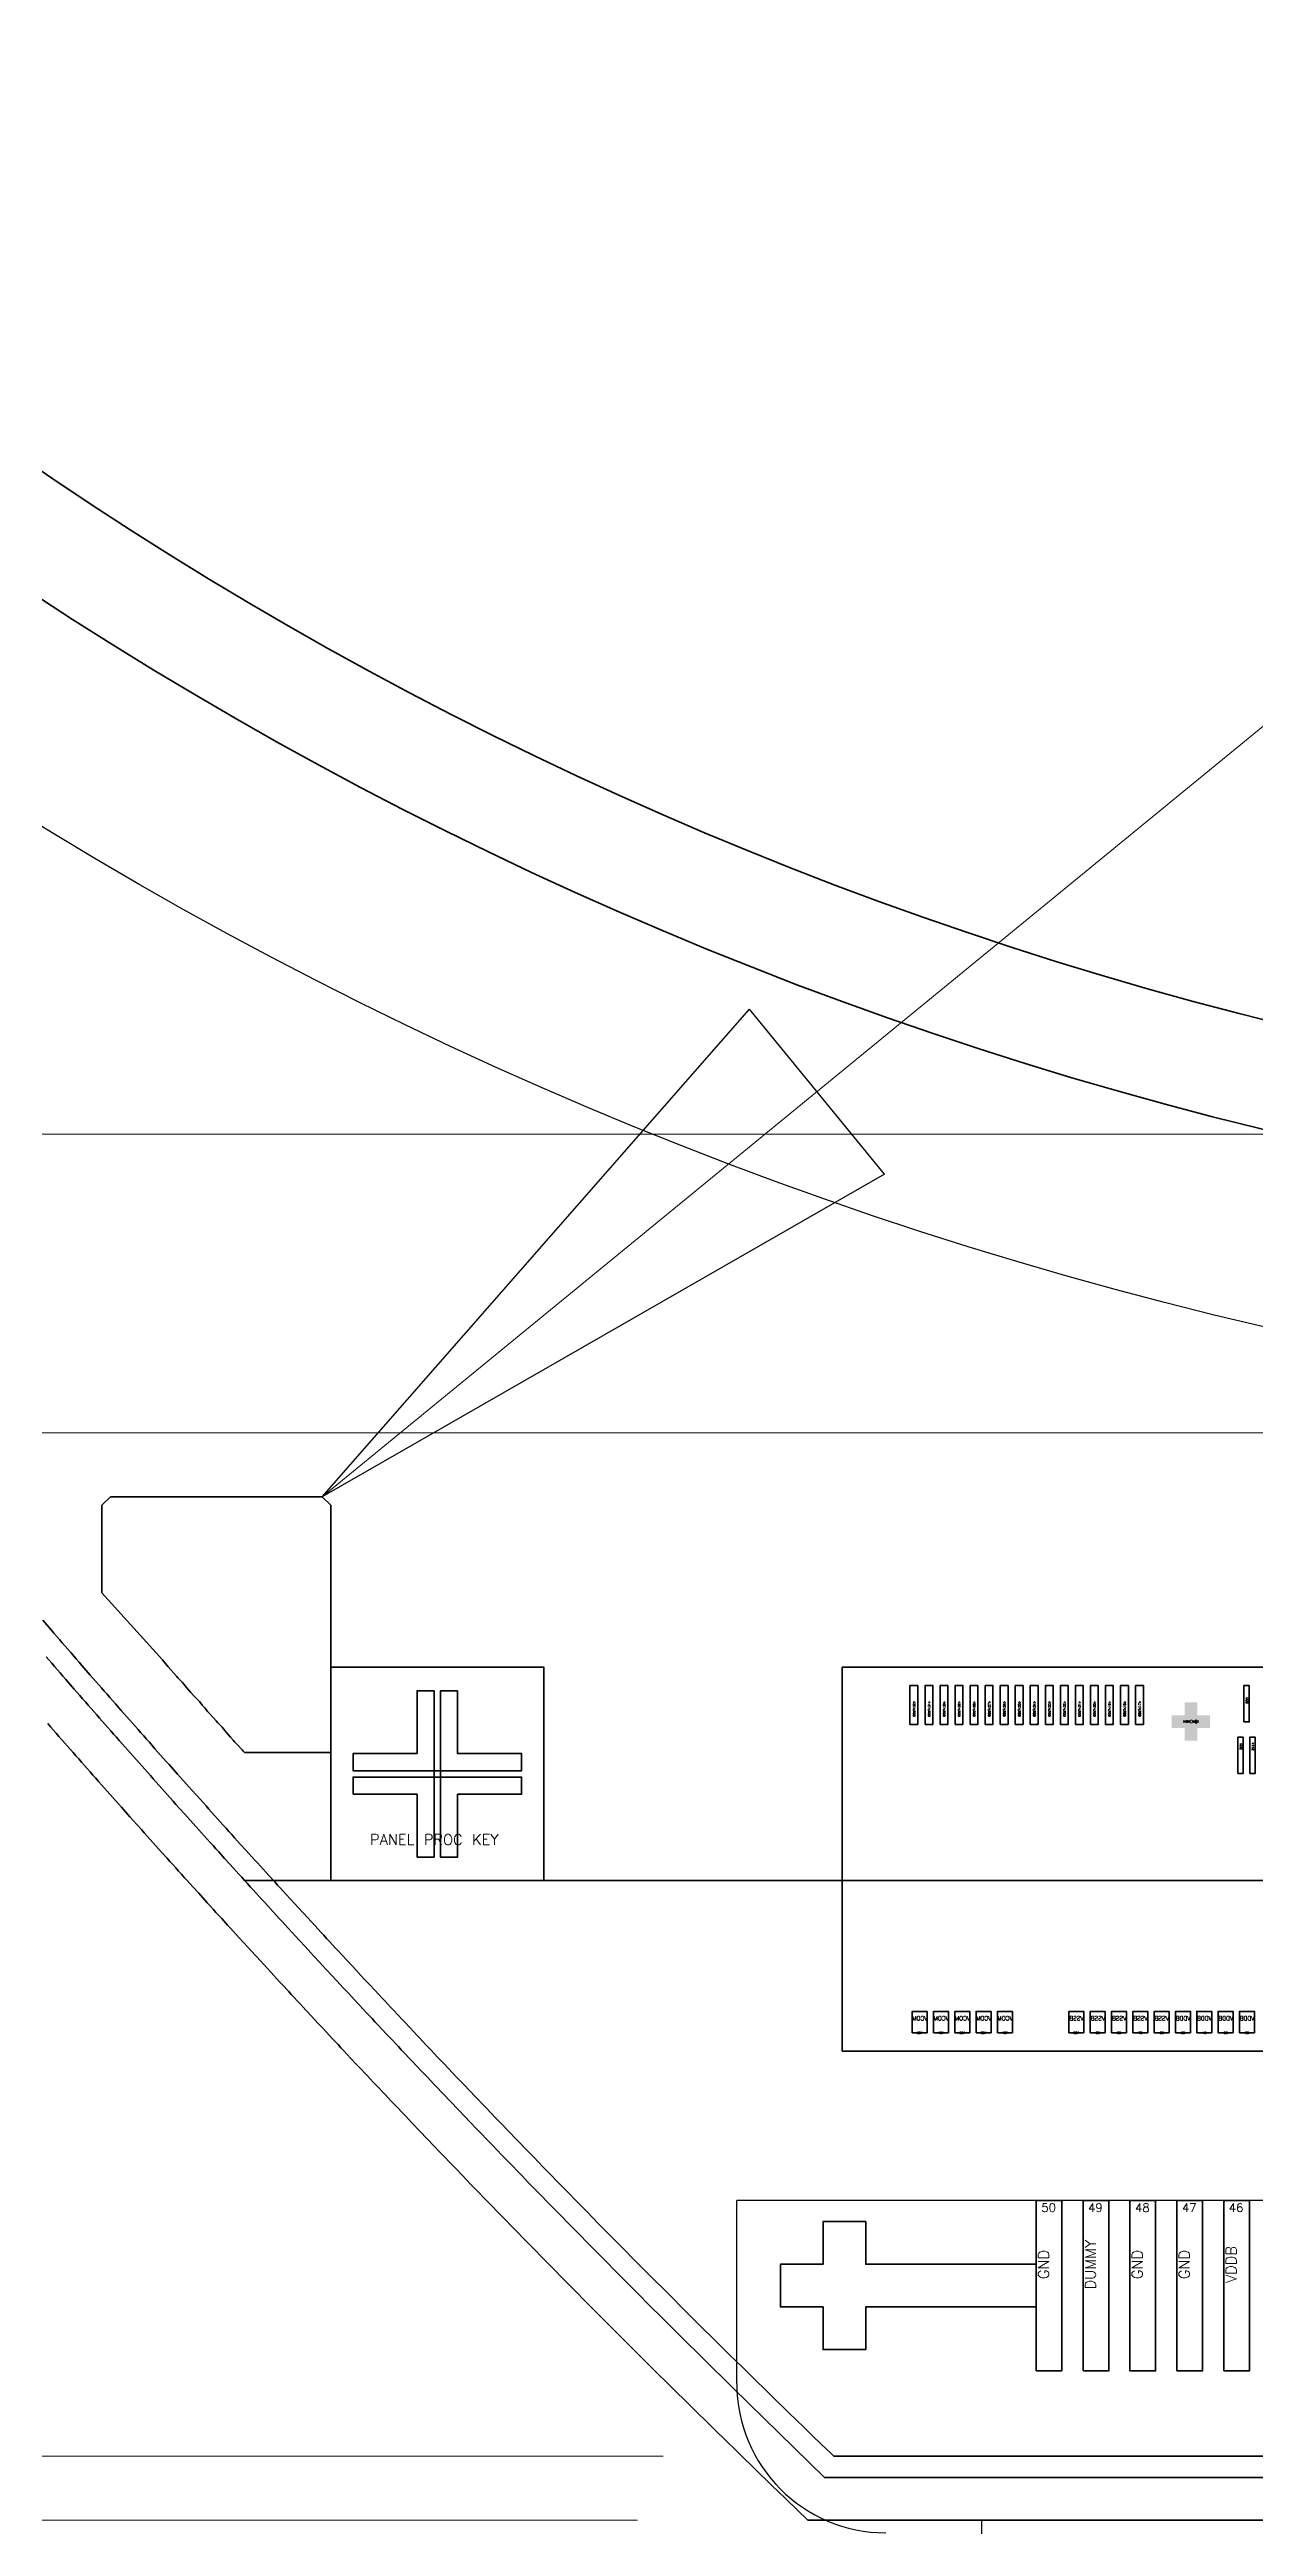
# Model space of a CAD drawing. Header units: millimetres. Extents: x 1414 to 1578, y 492 to 601.
# Drawn here: x 1462.9 to 1465.73, y 551.53 to 557.33 of the extents above; entities that cross this region are included whole.
import ezdxf
from ezdxf.enums import TextEntityAlignment as Align

# ---------------------------------------------------------------- set-up
doc = ezdxf.new("R2010")
doc.units = ezdxf.units.MM
for name, color, linetype in [('bl', 200, 'Continuous'), ('FPC', 30, 'Continuous'), ('LAYOUT.drawing', 1, 'Continuous'), ('OUTLINE.drawing', 3, 'Continuous')]:
    doc.layers.add(name, color=color, linetype=linetype)
for name, color, linetype, lineweight in [('GATE.drawing', 3, 'Continuous', 100), ('job.drawing', 8, 'Continuous', 100), ('L160.drawing', 2, 'Continuous', 100)]:
    doc.layers.add(name, color=color, linetype=linetype, lineweight=lineweight)
doc.styles.get("Standard").update_dxf_attribs({"font": 'txt', "bigfont": 'gbcbig.shx'})
doc.styles.add('宋体', font='')
doc.styles.get('宋体').set_extended_font_data('SimSun')
doc.dimstyles.new('标准', dxfattribs={"dimtxt": 1.8, "dimasz": 1.5, "dimexe": 0.5, "dimexo": 0.4, "dimgap": 0.1, "dimtad": 1, "dimzin": 1, "dimdsep": 46, "dimtxsty": '宋体', "dimblk": 'CLOSEDBLANK', "dimcen": 0.09, "dimclrd": 96, "dimclre": 96, "dimclrt": 3, "dimadec": 0, "dimazin": 0, "dimtfac": 1, "dimtofl": 0, "dimtmove": 0, "dimatfit": 1, "dimldrblk": 'CLOSEDBLANK', "dimfxl": 1, "dimtolj": 1, "dimlwd": 0, "dimlwe": 0, "dimarcsym": 0})

# ---------------------------------------------------------------- blocks, each defined once
blk = doc.blocks.new('A$C5AF141BB')
at = {"layer": 'GATE.drawing', "color": 3, "linetype": 'Continuous', "lineweight": 100}
for p, q in [((5.5776, 1.65), (5.5776, 2.15)), ((5.1825, 1.8672), (5.1965, 1.8512)), ((5.1965, 1.8512), (5.2025, 1.8442)), ((5.2025, 1.8442), (5.2095, 1.8362)), ((5.2095, 1.8362), (5.2155, 1.8292)), ((5.2155, 1.8292), (5.2187, 1.8255)), ((5.2187, 1.8255), (5.2297, 1.8145)), ((5.2297, 1.8145), (5.2357, 1.8065)), ((5.2357, 1.8065), (5.2387, 1.8035)), ((5.2387, 1.8035), (5.2495, 1.7912)), ((5.2495, 1.7912), (5.2555, 1.7842)), ((5.2555, 1.7842), (5.2587, 1.7805)), ((5.2587, 1.7805), (5.2697, 1.7695)), ((5.2697, 1.7695), (5.2757, 1.7615)), ((5.2757, 1.7615), (5.2827, 1.7545)), ((5.2827, 1.7545), (5.2887, 1.7465)), ((5.2887, 1.7465), (5.2917, 1.7435)), ((5.2917, 1.7435), (5.3025, 1.7312)), ((5.3025, 1.7312), (5.3085, 1.7242)), ((5.3085, 1.7242), (5.3117, 1.7205)), ((5.3117, 1.7205), (5.3227, 1.7095)), ((5.3227, 1.7095), (5.3287, 1.7015)), ((5.3287, 1.7015), (5.3317, 1.6985)), ((5.3317, 1.6985), (5.3425, 1.6862)), ((5.3425, 1.6862), (5.3485, 1.6792)), ((5.3485, 1.6792), (5.3517, 1.6755)), ((5.3517, 1.6755), (5.3587, 1.6685)), ((5.3587, 1.6685), (5.3695, 1.6562)), ((5.3695, 1.6562), (5.3723, 1.653)), ((5.3723, 1.653), (5.3753, 1.65)), ((5.3753, 1.65), (5.5776, 1.65))]:
    blk.add_line(p, q, dxfattribs=at)
for points in [[(5.7801, 1.6475), (5.6301, 1.6475), (5.6301, 1.6075), (5.8201, 1.6075), (5.8201, 1.795), (5.7801, 1.795)], [(5.8751, 1.795), (5.8351, 1.795), (5.8351, 1.6075), (6.0251, 1.6075), (6.0251, 1.6475), (5.8751, 1.6475)], [(5.6301, 1.5525), (5.7801, 1.5525), (5.7801, 1.405), (5.8201, 1.405), (5.8201, 1.5925), (5.6301, 1.5925)], [(5.8351, 1.405), (5.8751, 1.405), (5.8751, 1.5525), (6.0251, 1.5525), (6.0251, 1.5925), (5.8351, 1.5925)], [(6.8326, 0.55), (6.7326, 0.55), (6.7326, 0.45), (6.6326, 0.45), (6.6326, 0.35), (6.7326, 0.35), (6.7326, 0.25), (6.8326, 0.25), (6.8326, 0.35), (7.2326, 0.35), (7.2326, 0.45), (6.8326, 0.45)]]:
    blk.add_lwpolyline(points, close=True, dxfattribs=at)
at = {"layer": 'job.drawing', "color": 8, "linetype": 'Continuous', "lineweight": 100}
blk.add_lwpolyline([(5.5776, 1.35), (6.0776, 1.35), (6.0776, 1.85), (5.5776, 1.85)], close=True, dxfattribs=at)
at = {"layer": 'L160.drawing', "color": 2, "linetype": 'Continuous', "lineweight": 100}
for points in [[(6.9365, 1.716), (6.9548, 1.716), (6.9548, 1.807), (6.9365, 1.807)], [(6.9718, 1.716), (6.9901, 1.716), (6.9901, 1.807), (6.9718, 1.807)], [(7.0071, 1.716), (7.0254, 1.716), (7.0254, 1.807), (7.0071, 1.807)], [(7.0424, 1.716), (7.0606, 1.716), (7.0606, 1.807), (7.0424, 1.807)], [(7.0777, 1.716), (7.0959, 1.716), (7.0959, 1.807), (7.0777, 1.807)], [(7.1129, 1.716), (7.1312, 1.716), (7.1312, 1.807), (7.1129, 1.807)], [(7.1482, 1.716), (7.1665, 1.716), (7.1665, 1.807), (7.1482, 1.807)], [(7.1835, 1.716), (7.2018, 1.716), (7.2018, 1.807), (7.1835, 1.807)], [(7.2188, 1.716), (7.2371, 1.716), (7.2371, 1.807), (7.2188, 1.807)], [(7.2541, 1.716), (7.2724, 1.716), (7.2724, 1.807), (7.2541, 1.807)], [(7.2894, 1.716), (7.3076, 1.716), (7.3076, 1.807), (7.2894, 1.807)], [(7.3246, 1.716), (7.3429, 1.716), (7.3429, 1.807), (7.3246, 1.807)], [(7.3599, 1.716), (7.3782, 1.716), (7.3782, 1.807), (7.3599, 1.807)], [(7.3952, 1.716), (7.4135, 1.716), (7.4135, 1.807), (7.3952, 1.807)], [(7.4305, 1.716), (7.4488, 1.716), (7.4488, 1.807), (7.4305, 1.807)], [(7.4658, 1.716), (7.4841, 1.716), (7.4841, 1.807), (7.4658, 1.807)], [(7.7195, 1.722), (7.7325, 1.722), (7.7325, 1.807), (7.7195, 1.807)], [(7.7055, 1.601), (7.7185, 1.601), (7.7185, 1.686), (7.7055, 1.686)], [(7.7335, 1.601), (7.7465, 1.601), (7.7465, 1.686), (7.7335, 1.686)], [(6.9417, 0.993), (6.9767, 0.993), (6.9767, 1.043), (6.9417, 1.043)], [(6.9917, 0.993), (7.0267, 0.993), (7.0267, 1.043), (6.9917, 1.043)], [(7.0417, 0.993), (7.0767, 0.993), (7.0767, 1.043), (7.0417, 1.043)], [(7.0917, 0.993), (7.1267, 0.993), (7.1267, 1.043), (7.0917, 1.043)], [(7.1417, 0.993), (7.1767, 0.993), (7.1767, 1.043), (7.1417, 1.043)], [(7.3093, 0.993), (7.3443, 0.993), (7.3443, 1.043), (7.3093, 1.043)], [(7.3593, 0.993), (7.3943, 0.993), (7.3943, 1.043), (7.3593, 1.043)], [(7.4094, 0.993), (7.4444, 0.993), (7.4444, 1.043), (7.4094, 1.043)], [(7.4594, 0.993), (7.4944, 0.993), (7.4944, 1.043), (7.4594, 1.043)], [(7.5094, 0.993), (7.5444, 0.993), (7.5444, 1.043), (7.5094, 1.043)], [(7.5594, 0.993), (7.5944, 0.993), (7.5944, 1.043), (7.5594, 1.043)], [(7.6094, 0.993), (7.6444, 0.993), (7.6444, 1.043), (7.6094, 1.043)], [(7.6594, 0.993), (7.6944, 0.993), (7.6944, 1.043), (7.6594, 1.043)], [(7.7094, 0.993), (7.7444, 0.993), (7.7444, 1.043), (7.7094, 1.043)]]:
    blk.add_lwpolyline(points, close=True, dxfattribs=at)
at = {"layer": 'L160.drawing', "color": 2, "linetype": 'Continuous', "lineweight": 100, "const_width": 0.03}
for points in [[(7.5957, 1.6777), (7.5957, 1.7677)], [(7.6407, 1.7227), (7.5507, 1.7227)]]:
    blk.add_lwpolyline(points, dxfattribs=at)
at = {"layer": 'LAYOUT.drawing', "color": 140, "linetype": 'Continuous', "lineweight": 100}
for p, q in [((5.1652, 1.6591), (5.1918, 1.6292)), ((5.1918, 1.6292), (5.1984, 1.6218)), ((5.1984, 1.6218), (5.2184, 1.5993)), ((5.2184, 1.5993), (5.225, 1.5919)), ((5.225, 1.5919), (5.245, 1.5695)), ((5.245, 1.5695), (5.2517, 1.562)), ((5.2517, 1.562), (5.2717, 1.5397)), ((5.2717, 1.5397), (5.2851, 1.5248)), ((5.2851, 1.5248), (5.2917, 1.5174)), ((5.2917, 1.5174), (5.3051, 1.5025)), ((5.3051, 1.5025), (5.3118, 1.495)), ((5.3118, 1.495), (5.3185, 1.4876)), ((5.3185, 1.4876), (5.3252, 1.4802)), ((5.3252, 1.4802), (5.3319, 1.4727)), ((5.3319, 1.4727), (5.3386, 1.4653)), ((5.3386, 1.4653), (5.3453, 1.4579)), ((5.3453, 1.4579), (5.352, 1.4505)), ((5.352, 1.4505), (5.3654, 1.4356)), ((5.3654, 1.4356), (5.3788, 1.4208)), ((5.3788, 1.4208), (5.399, 1.3986)), ((5.399, 1.3986), (5.4057, 1.3912)), ((5.4057, 1.3912), (5.4124, 1.3838)), ((5.4124, 1.3838), (5.4192, 1.3764)), ((5.4192, 1.3764), (5.4259, 1.369)), ((5.4259, 1.369), (5.4326, 1.3616)), ((5.4326, 1.3616), (5.4461, 1.3468)), ((5.4461, 1.3468), (5.4529, 1.3394)), ((5.4529, 1.3394), (5.4596, 1.332)), ((5.4596, 1.332), (5.4731, 1.3173)), ((5.4731, 1.3173), (5.4934, 1.2952)), ((5.4934, 1.2952), (5.5001, 1.2878)), ((5.5001, 1.2878), (5.5137, 1.2731)), ((5.5137, 1.2731), (5.5407, 1.2436)), ((5.5407, 1.2436), (5.5543, 1.2289)), ((5.5543, 1.2289), (5.5611, 1.2216)), ((5.5611, 1.2216), (5.5679, 1.2142)), ((5.5679, 1.2142), (5.5747, 1.2069)), ((5.5747, 1.2069), (5.5882, 1.1922)), ((5.5882, 1.1922), (5.595, 1.1848)), ((5.595, 1.1848), (5.6154, 1.1629)), ((5.6154, 1.1629), (5.6291, 1.1482)), ((5.6291, 1.1482), (5.6427, 1.1336)), ((5.6427, 1.1336), (5.6563, 1.1189))]:
    blk.add_line(p, q, dxfattribs=at)
blk.add_lwpolyline([(4.902, 1.9604), (4.9216, 1.9376), (4.9281, 1.9301), (4.9347, 1.9225), (4.9412, 1.915), (4.9477, 1.9074), (4.9609, 1.8923), (4.9674, 1.8847), (4.9805, 1.8696), (4.9871, 1.8621), (4.9936, 1.8545), (5.0134, 1.8319), (5.0265, 1.8168), (5.0331, 1.8093), (5.0397, 1.8018), (5.0463, 1.7942), (5.0528, 1.7867), (5.0594, 1.7792), (5.066, 1.7717), (5.0726, 1.7642), (5.0858, 1.7491), (5.0924, 1.7416), (5.099, 1.7341), (5.1056, 1.7266), (5.1123, 1.7191), (5.1189, 1.7116), (5.1255, 1.7041), (5.1321, 1.6966), (5.1387, 1.6891), (5.1454, 1.6816), (5.152, 1.6741), (5.1652, 1.6591), (5.1918, 1.6292), (5.1984, 1.6218), (5.2184, 1.5993), (5.225, 1.5919), (5.245, 1.5695), (5.2517, 1.562), (5.2717, 1.5397), (5.2851, 1.5248), (5.2917, 1.5174), (5.3051, 1.5025), (5.3118, 1.495), (5.3185, 1.4876), (5.3252, 1.4802), (5.3319, 1.4727), (5.3386, 1.4653), (5.3453, 1.4579), (5.352, 1.4505), (5.3654, 1.4356), (5.3788, 1.4208), (5.399, 1.3986), (5.4057, 1.3912), (5.4124, 1.3838), (5.4192, 1.3764), (5.4259, 1.369), (5.4326, 1.3616), (5.4461, 1.3468), (5.4529, 1.3394), (5.4596, 1.332), (5.4731, 1.3173), (5.4934, 1.2952), (5.5001, 1.2878), (5.5137, 1.2731), (5.5407, 1.2436), (5.5543, 1.2289), (5.5611, 1.2216), (5.5679, 1.2142), (5.5747, 1.2069), (5.5882, 1.1922), (5.595, 1.1848), (5.6154, 1.1629), (5.6291, 1.1482), (5.6427, 1.1336), (5.6563, 1.1189), (5.67, 1.1043), (5.6904, 1.0824), (5.6973, 1.0751), (5.7041, 1.0678), (5.711, 1.0605), (5.7178, 1.0532), (5.7246, 1.0459), (5.7452, 1.024), (5.752, 1.0167), (5.7726, 0.9949), (5.7795, 0.9876), (5.7863, 0.9804), (5.8001, 0.9658), (5.807, 0.9586), (5.8138, 0.9513), (5.8276, 0.9368), (5.8414, 0.9223), (5.8551, 0.9078), (5.862, 0.9005), (5.8758, 0.886), (5.8827, 0.8788), (5.8896, 0.8716), (5.9173, 0.8426), (5.9242, 0.8354), (5.9311, 0.8282), (5.938, 0.821), (5.945, 0.8138), (5.9519, 0.8065), (5.9658, 0.7921), (5.9796, 0.7777), (5.9935, 0.7633), (6.0143, 0.7417), (6.0213, 0.7345), (6.0352, 0.7202), (6.0422, 0.713), (6.0491, 0.7058), (6.0561, 0.6986), (6.0631, 0.6914), (6.077, 0.6771), (6.084, 0.6699), (6.0909, 0.6628), (6.0979, 0.6556), (6.1049, 0.6484), (6.1119, 0.6413), (6.1189, 0.6341), (6.1259, 0.627), (6.1329, 0.6198), (6.1538, 0.5984), (6.1678, 0.5841), (6.1749, 0.577), (6.1819, 0.5698), (6.1889, 0.5627), (6.1959, 0.5556), (6.2029, 0.5484), (6.2099, 0.5413), (6.224, 0.5271), (6.231, 0.5199), (6.238, 0.5128), (6.245, 0.5057), (6.2521, 0.4986), (6.2591, 0.4915), (6.2662, 0.4844), (6.2732, 0.4773), (6.2802, 0.4702), (6.2873, 0.4631), (6.2943, 0.456), (6.3014, 0.4489), (6.3155, 0.4347), (6.3225, 0.4276), (6.3296, 0.4205), (6.3367, 0.4135), (6.3437, 0.4064), (6.3508, 0.3993), (6.3579, 0.3922), (6.3649, 0.3852), (6.372, 0.3781), (6.3791, 0.371), (6.4003, 0.3498), (6.4145, 0.3357), (6.4216, 0.3287), (6.4429, 0.3075), (6.45, 0.3005), (6.4571, 0.2935), (6.4642, 0.2864), (6.4713, 0.2794), (6.4784, 0.2723), (6.4855, 0.2653), (6.4927, 0.2583), (6.514, 0.2372), (6.5283, 0.2232), (6.5425, 0.2092), (6.5639, 0.1881), (6.5711, 0.1811), (6.5782, 0.1741), (6.5925, 0.1602), (6.5997, 0.1532), (6.614, 0.1392), (6.6283, 0.1252), (6.6355, 0.1183), (6.6426, 0.1113), (6.657, 0.0973), (6.6642, 0.0904), (6.6713, 0.0834), (6.6857, 0.0695), (6.6929, 0.0625), (6.7001, 0.0556), (6.7144, 0.0417), (6.7216, 0.0347), (6.7288, 0.0278), (6.7504, 0.0069), (6.7576, 0), (6.7576, 0), (13.1576, 0)], dxfattribs=at)
for points in [[(6.7776, 0.95), (13.1376, 0.95), (13.1376, 1.85), (6.7776, 1.85)], [(5.8201, 1.5925), (5.8351, 1.5925), (5.8351, 1.6075), (5.8201, 1.6075)]]:
    blk.add_lwpolyline(points, close=True, dxfattribs=at)
at = {"layer": 'OUTLINE.drawing', "color": 190, "linetype": 'Continuous', "lineweight": 100}
for p, q in [((5.0606, 2.25), (5.0406, 2.23)), ((5.0406, 2.23), (5.0406, 2.0246)), ((5.5576, 2.25), (5.0606, 2.25)), ((5.5776, 2.23), (5.5576, 2.25)), ((5.5776, 1.65), (5.5776, 2.23)), ((5.0406, 2.0246), (5.1825, 1.8672)), ((5.0406, 2.0246), (5.1825, 1.8672)), ((5.1825, 1.8672), (5.1965, 1.8512)), ((5.1965, 1.8512), (5.2025, 1.8442)), ((5.2025, 1.8442), (5.2095, 1.8362)), ((5.2095, 1.8362), (5.2155, 1.8292)), ((5.2155, 1.8292), (5.2187, 1.8255)), ((5.2187, 1.8255), (5.2297, 1.8145)), ((5.2297, 1.8145), (5.2357, 1.8065)), ((5.2357, 1.8065), (5.2387, 1.8035)), ((5.2387, 1.8035), (5.2495, 1.7912)), ((5.2495, 1.7912), (5.2555, 1.7842)), ((5.2555, 1.7842), (5.2587, 1.7805)), ((5.2587, 1.7805), (5.2697, 1.7695)), ((5.2697, 1.7695), (5.2757, 1.7615)), ((5.2757, 1.7615), (5.2827, 1.7545)), ((5.2827, 1.7545), (5.2887, 1.7465)), ((5.2887, 1.7465), (5.2917, 1.7435)), ((5.2917, 1.7435), (5.3025, 1.7312)), ((5.3025, 1.7312), (5.3085, 1.7242)), ((5.3085, 1.7242), (5.3117, 1.7205)), ((5.3117, 1.7205), (5.3227, 1.7095)), ((5.3227, 1.7095), (5.3287, 1.7015)), ((5.3287, 1.7015), (5.3317, 1.6985)), ((5.3317, 1.6985), (5.3425, 1.6862)), ((5.3425, 1.6862), (5.3485, 1.6792)), ((5.3485, 1.6792), (5.3517, 1.6755)), ((5.3517, 1.6755), (5.3587, 1.6685)), ((5.3587, 1.6685), (5.3695, 1.6562)), ((5.3695, 1.6562), (5.3723, 1.653)), ((5.3723, 1.653), (5.3753, 1.65)), ((5.3753, 1.65), (5.5776, 1.65))]:
    blk.add_line(p, q, dxfattribs=at)
for points in [[(5.5776, 1.35), (6.0776, 1.35), (6.0776, 1.85), (5.5776, 1.85)], [(7.2326, 0.2), (7.2926, 0.2), (7.2926, 0.6), (7.2326, 0.6)], [(7.2326, 0.2), (7.2926, 0.2), (7.2926, 0.6), (7.2326, 0.6)], [(7.3426, 0.2), (7.4026, 0.2), (7.4026, 0.6), (7.3426, 0.6)], [(7.3426, 0.2), (7.4026, 0.2), (7.4026, 0.6), (7.3426, 0.6)], [(7.4526, 0.2), (7.5126, 0.2), (7.5126, 0.6), (7.4526, 0.6)], [(7.5626, 0.2), (7.6226, 0.2), (7.6226, 0.6), (7.5626, 0.6)], [(7.5626, 0.2), (7.6226, 0.2), (7.6226, 0.6), (7.5626, 0.6)], [(7.6726, 0.2), (7.7326, 0.2), (7.7326, 0.6), (7.6726, 0.6)]]:
    blk.add_lwpolyline(points, close=True, dxfattribs=at)
blk.add_ellipse((9.9576, 12.1), major_axis=(0, 9), ratio=1, dxfattribs=at)
at = {"layer": 'L160.drawing', "color": 2, "linetype": 'Continuous', "lineweight": 100}
for s, rotation, p in [('GOUT<32>', 90, (6.9461, 1.7525)), ('GOUT<31>', 90, (6.9814, 1.7525)), ('GOUT<30>', 90, (7.0167, 1.7525)), ('GOUT<29>', 90, (7.0519, 1.7525)), ('GOUT<28>', 90, (7.0872, 1.7525)), ('GOUT<27>', 90, (7.1225, 1.7525)), ('GOUT<26>', 90, (7.1578, 1.7525)), ('GOUT<25>', 90, (7.1931, 1.7525)), ('GOUT<24>', 90, (7.2283, 1.7525)), ('GOUT<23>', 90, (7.2636, 1.7525)), ('GOUT<22>', 90, (7.2989, 1.7525)), ('GOUT<21>', 90, (7.3342, 1.7525)), ('GOUT<20>', 90, (7.3695, 1.7525)), ('GOUT<19>', 90, (7.4047, 1.7525)), ('GOUT<18>', 90, (7.44, 1.7525)), ('GOUT<17>', 90, (7.4753, 1.7525)), ('Aglin_mark', 180, (7.5957, 1.7227))]:
    blk.add_text(s, height=0.005, rotation=rotation, dxfattribs=at).set_placement(p, align=Align.MIDDLE_CENTER)
at = {"layer": 'L160.drawing', "color": 2, "linetype": 'Continuous', "lineweight": 100, "text_generation_flag": 4}
for s, p in [('DUM', (7.727, 1.7719)), ('DUM', (7.713, 1.6645)), ('S<1>', (7.741, 1.6645))]:
    blk.add_text(s, height=0.005, rotation=90, dxfattribs=at).set_placement(p, align=Align.MIDDLE_CENTER)
at = {"layer": 'L160.drawing', "color": 2, "linetype": 'Continuous', "lineweight": 100, "text_generation_flag": 2}
for s, height, p in [('Aglin_mark', 0.005, (7.5957, 1.7227)), ('VCOM', 0.01, (6.9596, 1.027)), ('105', 0.005, (6.9592, 0.993)), ('VCOM', 0.01, (7.0096, 1.027)), ('104', 0.005, (7.0092, 0.993)), ('VCOM', 0.01, (7.0596, 1.027)), ('103', 0.005, (7.0592, 0.993)), ('VCOM', 0.01, (7.1096, 1.027)), ('102', 0.005, (7.1092, 0.993)), ('VCOM', 0.01, (7.1596, 1.027)), ('101', 0.005, (7.1592, 0.993)), ('VSSB', 0.01, (7.3272, 1.027)), ('100', 0.005, (7.3268, 0.993)), ('VSSB', 0.01, (7.3772, 1.027)), ('99', 0.005, (7.3768, 0.993)), ('VSSB', 0.01, (7.4272, 1.027)), ('98', 0.005, (7.4268, 0.993)), ('VSSB', 0.01, (7.4772, 1.027)), ('97', 0.005, (7.4768, 0.993)), ('VSSB', 0.01, (7.5272, 1.027)), ('96', 0.005, (7.5268, 0.993)), ('VDDB', 0.01, (7.5772, 1.027)), ('95', 0.005, (7.5768, 0.993)), ('VDDB', 0.01, (7.6272, 1.027)), ('94', 0.005, (7.6268, 0.993)), ('VDDB', 0.01, (7.6772, 1.027)), ('93', 0.005, (7.6768, 0.993)), ('VDDB', 0.01, (7.7272, 1.027)), ('92', 0.005, (7.7269, 0.993))]:
    blk.add_text(s, height=height, dxfattribs=at).set_placement(p, align=Align.MIDDLE_CENTER)
at = {"layer": 'OUTLINE.drawing', "color": 190, "linetype": 'Continuous', "lineweight": 100}
for s, height, p in [('PANEL PROC KEY', 0.025, (5.8206, 1.4461)), ('50', 0.02, (7.2616, 0.5829)), ('49', 0.02, (7.3716, 0.5829)), ('48', 0.02, (7.4816, 0.5829)), ('47', 0.02, (7.5916, 0.5829)), ('46', 0.02, (7.7016, 0.5829))]:
    blk.add_text(s, height=height, dxfattribs=at).set_placement(p, align=Align.MIDDLE_CENTER)
for s, p in [('GND', (7.2498, 0.4494)), ('DUMMY', (7.3598, 0.4494)), ('GND', (7.4698, 0.4494)), ('GND', (7.5798, 0.4494)), ('VDDB', (7.6898, 0.4494))]:
    blk.add_text(s, height=0.025, rotation=90, dxfattribs=at).set_placement(p, align=Align.MIDDLE_CENTER)
blk = doc.blocks.new('_ClosedBlank')
at = {"color": 0, "linetype": 'ByBlock', "lineweight": -2}
for p, q in [((-1, 0.1667), (0, 0)), ((-1, 0.1667), (-1, -0.1667)), ((0, 0), (-1, -0.1667))]:
    blk.add_line(p, q, dxfattribs=at)
blk = doc.blocks.new('*D24')
at = {"color": 96, "lineweight": 0, "transparency": 16777216}
for p, q in [((1467.5359, 572.7908), (1455.5625, 572.7908)), ((1456.0625, 556.2908), (1456.0625, 571.2908)), ((1467.5359, 554.7908), (1455.5625, 554.7908))]:
    blk.add_line(p, q, dxfattribs=at)
at = {"layer": 'Defpoints', "color": 0, "transparency": 16777216}
for p in [(1456.0625, 572.7908), (1467.9359, 572.7908), (1467.9359, 554.7908)]:
    blk.add_point(p, dxfattribs=at)
at = {"color": 96, "lineweight": 0, "transparency": 16777216, "xscale": 1.5, "yscale": 1.5, "zscale": 1.5}
for p, rotation in [((1456.0625, 572.7908), 90), ((1456.0625, 554.7908), 270)]:
    blk.add_blockref('_ClosedBlank', p, dxfattribs=dict(at, rotation=rotation))
at = {"color": 3, "transparency": 16777216, "insert": (1455.0575, 563.7908), "char_height": 1.8, "attachment_point": 5, "rotation": 90, "style": '宋体'}
blk.add_mtext('\\A1;18.00 AA', dxfattribs=at)
blk = doc.blocks.new('*D26')
at = {"color": 96, "lineweight": 0, "transparency": 16777216}
for p, q in [((1467.5359, 573.4908), (1452.1069, 573.4908)), ((1452.6069, 571.9908), (1452.6069, 555.5908)), ((1467.5359, 554.0908), (1452.1069, 554.0908))]:
    blk.add_line(p, q, dxfattribs=at)
at = {"layer": 'Defpoints', "color": 0, "transparency": 16777216}
for p in [(1467.9359, 573.4908), (1452.6069, 554.0908), (1467.9359, 554.0908)]:
    blk.add_point(p, dxfattribs=at)
at = {"color": 96, "lineweight": 0, "transparency": 16777216, "xscale": 1.5, "yscale": 1.5, "zscale": 1.5}
for p, rotation in [((1452.6069, 573.4908), 90), ((1452.6069, 554.0908), 270)]:
    blk.add_blockref('_ClosedBlank', p, dxfattribs=dict(at, rotation=rotation))
at = {"color": 3, "transparency": 16777216, "insert": (1451.6019, 563.7908), "char_height": 1.8, "attachment_point": 5, "rotation": 90, "style": '宋体'}
blk.add_mtext('\\A1;19.40 POL', dxfattribs=at)
blk = doc.blocks.new('*D28')
at = {"color": 96, "lineweight": 0, "transparency": 16777216}
for p, q in [((1467.5359, 573.7408), (1448.8195, 573.7408)), ((1449.3195, 572.2408), (1449.3195, 553.1908)), ((1464.3359, 551.6908), (1448.8195, 551.6908))]:
    blk.add_line(p, q, dxfattribs=at)
at = {"layer": 'Defpoints', "color": 0, "transparency": 16777216}
for p in [(1467.9359, 573.7408), (1449.3195, 551.6908), (1464.7359, 551.6908)]:
    blk.add_point(p, dxfattribs=at)
at = {"color": 96, "lineweight": 0, "transparency": 16777216, "xscale": 1.5, "yscale": 1.5, "zscale": 1.5}
for p, rotation in [((1449.3195, 573.7408), 90), ((1449.3195, 551.6908), 270)]:
    blk.add_blockref('_ClosedBlank', p, dxfattribs=dict(at, rotation=rotation))
at = {"color": 3, "transparency": 16777216, "insert": (1448.3195, 562.7158), "char_height": 1.8, "attachment_point": 5, "rotation": 90, "style": '宋体'}
blk.add_mtext('\\A1;22.05LCD', dxfattribs=at)
blk = doc.blocks.new('*D40')
at = {"color": 96, "lineweight": 0, "transparency": 16777216}
for p, q in [((1464.2754, 551.5408), (1445.4723, 551.5408)), ((1445.9723, 550.0408), (1445.9723, 539.5408)), ((1462.3354, 538.0408), (1445.4723, 538.0408))]:
    blk.add_line(p, q, dxfattribs=at)
at = {"layer": 'Defpoints', "color": 0, "transparency": 16777216}
for p in [(1464.6754, 551.5408), (1445.9723, 538.0408), (1462.7354, 538.0408)]:
    blk.add_point(p, dxfattribs=at)
at = {"color": 96, "lineweight": 0, "transparency": 16777216, "xscale": 1.5, "yscale": 1.5, "zscale": 1.5}
for p, rotation in [((1445.9723, 551.5408), 90), ((1445.9723, 538.0408), 270)]:
    blk.add_blockref('_ClosedBlank', p, dxfattribs=dict(at, rotation=rotation))
at = {"color": 3, "transparency": 16777216, "insert": (1444.9723, 544.7908), "char_height": 1.8, "attachment_point": 5, "rotation": 90, "style": '宋体'}
blk.add_mtext('\\A1;13.50', dxfattribs=at)

msp = doc.modelspace()

# ---------------------------------------------------------------- linework, layer by layer
msp.add_circle((1467.9359, 563.7908), 9.7)
at = {"layer": 'bl', "linetype": 'Continuous', "lineweight": 100}
for points in [[(1464.6754, 551.5408), (1464.6247, 551.5896), (1464.6029, 551.6106), (1464.5957, 551.6176), (1464.5885, 551.6245), (1464.574, 551.6385), (1464.5667, 551.6456), (1464.5596, 551.6525), (1464.5451, 551.6665), (1464.5379, 551.6736), (1464.5308, 551.6805), (1464.5163, 551.6946), (1464.509, 551.7016), (1464.502, 551.7085), (1464.4876, 551.7226), (1464.4731, 551.7367), (1464.4659, 551.7437), (1464.4516, 551.7577), (1464.4444, 551.7648), (1464.4372, 551.7718), (1464.4157, 551.7929), (1464.4014, 551.807), (1464.387, 551.8211), (1464.3656, 551.8422), (1464.3584, 551.8493), (1464.3512, 551.8564), (1464.344, 551.8636), (1464.3369, 551.8706), (1464.3298, 551.8777), (1464.3227, 551.8847), (1464.3155, 551.8918), (1464.2942, 551.913), (1464.287, 551.9201), (1464.2728, 551.9343), (1464.2514, 551.9556), (1464.2443, 551.9627), (1464.2371, 551.9699), (1464.2301, 551.9769), (1464.2229, 551.9841), (1464.2158, 551.9912), (1464.2088, 551.9982), (1464.2017, 552.0054), (1464.1945, 552.0126), (1464.1875, 552.0196), (1464.1733, 552.0339), (1464.1662, 552.0411), (1464.1592, 552.0481), (1464.1521, 552.0553), (1464.1449, 552.0624), (1464.1378, 552.0696), (1464.1308, 552.0767), (1464.1237, 552.0839), (1464.1167, 552.0909), (1464.1095, 552.0982), (1464.1024, 552.1054), (1464.0955, 552.1124), (1464.0814, 552.1268), (1464.0743, 552.134), (1464.0673, 552.1411), (1464.0602, 552.1483), (1464.0531, 552.1555), (1464.0462, 552.1626), (1464.0391, 552.1698), (1464.025, 552.1841), (1464.0039, 552.2056), (1463.9969, 552.2129), (1463.9898, 552.2201), (1463.9828, 552.2273), (1463.9758, 552.2345), (1463.9687, 552.2417), (1463.9617, 552.2489), (1463.9547, 552.2561), (1463.9478, 552.2632), (1463.9337, 552.2777), (1463.9267, 552.2849), (1463.9197, 552.2921), (1463.9127, 552.2994), (1463.9058, 552.3065), (1463.8918, 552.321), (1463.8848, 552.3282), (1463.8638, 552.3499), (1463.8499, 552.3644), (1463.836, 552.3789), (1463.822, 552.3934), (1463.815, 552.4007), (1463.808, 552.408), (1463.8011, 552.4152), (1463.7941, 552.4225), (1463.7872, 552.4297), (1463.7594, 552.4588), (1463.7525, 552.466), (1463.7456, 552.4733), (1463.7317, 552.4879), (1463.7248, 552.4951), (1463.7109, 552.5097), (1463.6971, 552.5243), (1463.6832, 552.5389), (1463.6763, 552.5462), (1463.6694, 552.5535), (1463.6556, 552.5681), (1463.6487, 552.5754), (1463.6418, 552.5827), (1463.6211, 552.6046), (1463.6142, 552.612), (1463.5936, 552.6339), (1463.5867, 552.6413), (1463.5798, 552.6487), (1463.573, 552.6559), (1463.5661, 552.6633), (1463.5592, 552.6706), (1463.5386, 552.6927), (1463.5249, 552.7074), (1463.5112, 552.7221), (1463.4975, 552.7368), (1463.4838, 552.7515), (1463.4633, 552.7736), (1463.4565, 552.781), (1463.4428, 552.7958), (1463.436, 552.8032), (1463.4291, 552.8106), (1463.4224, 552.8179), (1463.4087, 552.8328), (1463.3815, 552.8623), (1463.3679, 552.8771), (1463.3611, 552.8845), (1463.3407, 552.9067), (1463.3271, 552.9217), (1463.3203, 552.9291), (1463.3136, 552.9364), (1463.3, 552.9514), (1463.2933, 552.9588), (1463.2865, 552.9661), (1463.2797, 552.9736), (1463.2729, 552.9811), (1463.2662, 552.9885), (1463.246, 553.0108), (1463.2325, 553.0257), (1463.219, 553.0406), (1463.2122, 553.0481), (1463.2055, 553.0556), (1463.1987, 553.0631), (1463.1921, 553.0705), (1463.1853, 553.078), (1463.1786, 553.0854), (1463.1718, 553.0929), (1463.1584, 553.1079), (1463.1517, 553.1153), (1463.1383, 553.1303), (1463.1182, 553.1527), (1463.1115, 553.1603), (1463.0914, 553.1827), (1463.0847, 553.1903), (1463.0647, 553.2128), (1463.058, 553.2203), (1463.0313, 553.2504), (1463.0179, 553.2655), (1463.0112, 553.273), (1463.0046, 553.2805), (1462.9979, 553.2881), (1462.9914, 553.2955), (1462.9846, 553.3032), (1462.9779, 553.3108), (1462.9714, 553.3182), (1462.9647, 553.3258), (1462.9581, 553.3333), (1462.9514, 553.341), (1462.9382, 553.356), (1462.9315, 553.3636), (1462.9249, 553.3711), (1462.9182, 553.3787), (1462.9116, 553.3862), (1462.905, 553.3938), (1462.8985, 553.4013), (1462.8918, 553.4089)], [(1471.1964, 551.5408), (1464.6754, 551.5408)], [(1471.1964, 551.5408), (1464.6754, 551.5408)]]:
    msp.add_lwpolyline(points, dxfattribs=at)
at = {"layer": 'FPC', "color": 2, "linetype": 'Continuous'}
for p in [(1471.2609, 552.2908), (1464.5083, 551.8612)]:
    msp.add_line(p, (1464.5083, 552.2908), dxfattribs=at)
at = {"layer": 'FPC'}
msp.add_line((1465.0826, 551.5408), (1465.0826, 549.8003), dxfattribs=at)
at = {"layer": 'FPC', "color": 2, "linetype": 'Continuous'}
msp.add_arc((1464.8583, 551.8612), 0.35, 180, 270, dxfattribs=at)
at = {"layer": 'L160.drawing', "linetype": 'Continuous'}
for points in [[(1471.1567, 551.6408), (1464.714, 551.6408), (1464.5358, 551.8152), (1464.5215, 551.8292), (1464.5144, 551.8362), (1464.5072, 551.8432), (1464.4858, 551.8643), (1464.4715, 551.8783), (1464.4572, 551.8924), (1464.4358, 551.9134), (1464.4287, 551.9205), (1464.4215, 551.9276), (1464.4144, 551.9346), (1464.4073, 551.9416), (1464.4002, 551.9487), (1464.3931, 551.9557), (1464.386, 551.9628), (1464.3646, 551.984), (1464.3575, 551.991), (1464.3433, 552.0052), (1464.3221, 552.0264), (1464.315, 552.0335), (1464.3079, 552.0406), (1464.3008, 552.0476), (1464.2937, 552.0547), (1464.2866, 552.0618), (1464.2796, 552.0689), (1464.2725, 552.076), (1464.2654, 552.0831), (1464.2583, 552.0902), (1464.2442, 552.1044), (1464.2371, 552.1115), (1464.2301, 552.1186), (1464.223, 552.1257), (1464.216, 552.1328), (1464.2089, 552.14), (1464.2019, 552.1471), (1464.1948, 552.1542), (1464.1878, 552.1613), (1464.1807, 552.1685), (1464.1737, 552.1756), (1464.1667, 552.1827), (1464.1526, 552.197), (1464.1455, 552.2041), (1464.1385, 552.2112), (1464.1315, 552.2184), (1464.1245, 552.2256), (1464.1175, 552.2327), (1464.1104, 552.2398), (1464.0964, 552.2541), (1464.0754, 552.2756), (1464.0684, 552.2828), (1464.0614, 552.29), (1464.0544, 552.2971), (1464.0474, 552.3043), (1464.0404, 552.3115), (1464.0334, 552.3187), (1464.0264, 552.3258), (1464.0194, 552.333), (1464.0054, 552.3474), (1463.9985, 552.3546), (1463.9915, 552.3617), (1463.9845, 552.369), (1463.9776, 552.3761), (1463.9636, 552.3905), (1463.9567, 552.3977), (1463.9358, 552.4194), (1463.9219, 552.4338), (1463.908, 552.4482), (1463.8941, 552.4627), (1463.8872, 552.4699), (1463.8802, 552.4772), (1463.8733, 552.4844), (1463.8664, 552.4916), (1463.8594, 552.4988), (1463.8317, 552.5278), (1463.8248, 552.535), (1463.8179, 552.5423), (1463.8041, 552.5568), (1463.7972, 552.5641), (1463.7834, 552.5786), (1463.7696, 552.5931), (1463.7558, 552.6077), (1463.7489, 552.615), (1463.742, 552.6222), (1463.7283, 552.6368), (1463.7214, 552.6441), (1463.7145, 552.6513), (1463.6939, 552.6732), (1463.687, 552.6805), (1463.6665, 552.7024), (1463.6596, 552.7097), (1463.6527, 552.7171), (1463.6459, 552.7243), (1463.6391, 552.7316), (1463.6322, 552.739), (1463.6117, 552.7609), (1463.598, 552.7756), (1463.5844, 552.7902), (1463.5707, 552.8049), (1463.5571, 552.8196), (1463.5366, 552.8416), (1463.5298, 552.849), (1463.5162, 552.8637), (1463.5094, 552.8711), (1463.5026, 552.8784), (1463.4958, 552.8858), (1463.4822, 552.9005), (1463.4551, 552.93), (1463.4416, 552.9447), (1463.4348, 552.9521), (1463.4145, 552.9743), (1463.4009, 552.9891), (1463.3942, 552.9965), (1463.3875, 553.0039), (1463.3739, 553.0187), (1463.3672, 553.0261), (1463.3605, 553.0335), (1463.3537, 553.0409), (1463.347, 553.0483), (1463.3402, 553.0557), (1463.3201, 553.078), (1463.3066, 553.0928), (1463.2932, 553.1077), (1463.2864, 553.1152), (1463.2797, 553.1226), (1463.273, 553.1301), (1463.2663, 553.1375), (1463.2596, 553.1449), (1463.2529, 553.1523), (1463.2462, 553.1598), (1463.2328, 553.1747), (1463.2261, 553.1822), (1463.2127, 553.1971), (1463.1927, 553.2194), (1463.186, 553.2269), (1463.166, 553.2493), (1463.1593, 553.2568), (1463.1394, 553.2793), (1463.1327, 553.2868), (1463.1061, 553.3167), (1463.0928, 553.3317), (1463.0862, 553.3393), (1463.0795, 553.3468), (1463.0729, 553.3543), (1463.0663, 553.3617), (1463.0596, 553.3693), (1463.053, 553.3768), (1463.0464, 553.3843), (1463.0398, 553.3918), (1463.0331, 553.3994), (1463.0265, 553.4069), (1463.0133, 553.4219), (1463.0067, 553.4295), (1463.0001, 553.437), (1462.9935, 553.4446), (1462.9869, 553.4521), (1462.9803, 553.4596), (1462.9737, 553.4671), (1462.9671, 553.4747), (1462.9539, 553.4898), (1462.9342, 553.5125), (1462.9276, 553.52), (1462.9211, 553.5276), (1462.9079, 553.5427), (1462.9013, 553.5503), (1462.8882, 553.5654)], [(1472.518, 553.0408), (1463.3538, 553.0408)]]:
    msp.add_lwpolyline(points, dxfattribs=at)
msp.add_ellipse((1467.9359, 563.7908), major_axis=(0, 9.25), ratio=1, dxfattribs=at)

# ---------------------------------------------------------------- block references
msp.add_blockref('A$C5AF141BB', (1457.9783, 551.6908))

# ---------------------------------------------------------------- dimensions: what is measured, and where the dimension line sits
for base, p1, p2, text, picture, middle in [((1449.3195, 551.6908), (1467.9359, 573.7408), (1464.7359, 551.6908), '<>LCD', '*D28', (1448.3195, 562.7158)), ((1452.6069, 554.0908), (1467.9359, 573.4908), (1467.9359, 554.0908), '<> POL', '*D26', (1451.6019, 563.7908)), ((1456.0625, 572.7908), (1467.9359, 554.7908), (1467.9359, 572.7908), '<> AA', '*D24', (1455.0575, 563.7908))]:
    dim = msp.add_linear_dim(base=base, p1=p1, p2=p2, angle=90, text=text, dimstyle='标准')
    dim.commit()
    dim.dimension.update_dxf_attribs({"geometry": picture, "text_midpoint": middle})
dim = msp.add_linear_dim(base=(1445.9723, 538.0408), p1=(1464.6754, 551.5408), p2=(1462.7354, 538.0408), angle=90, dimstyle='标准')
dim.commit()
dim.dimension.update_dxf_attribs({"geometry": '*D40', "text_midpoint": (1444.9723, 544.7908)})

# ---------------------------------------------------------------- leaders
msp.add_leader([(1463.5359, 553.9408), (1465.7558, 555.7582), (1470.68, 555.7582)], dimstyle='标准', override={"dimgap": 0.1, "dimtad": 0})

doc.saveas('drawing.dxf')
